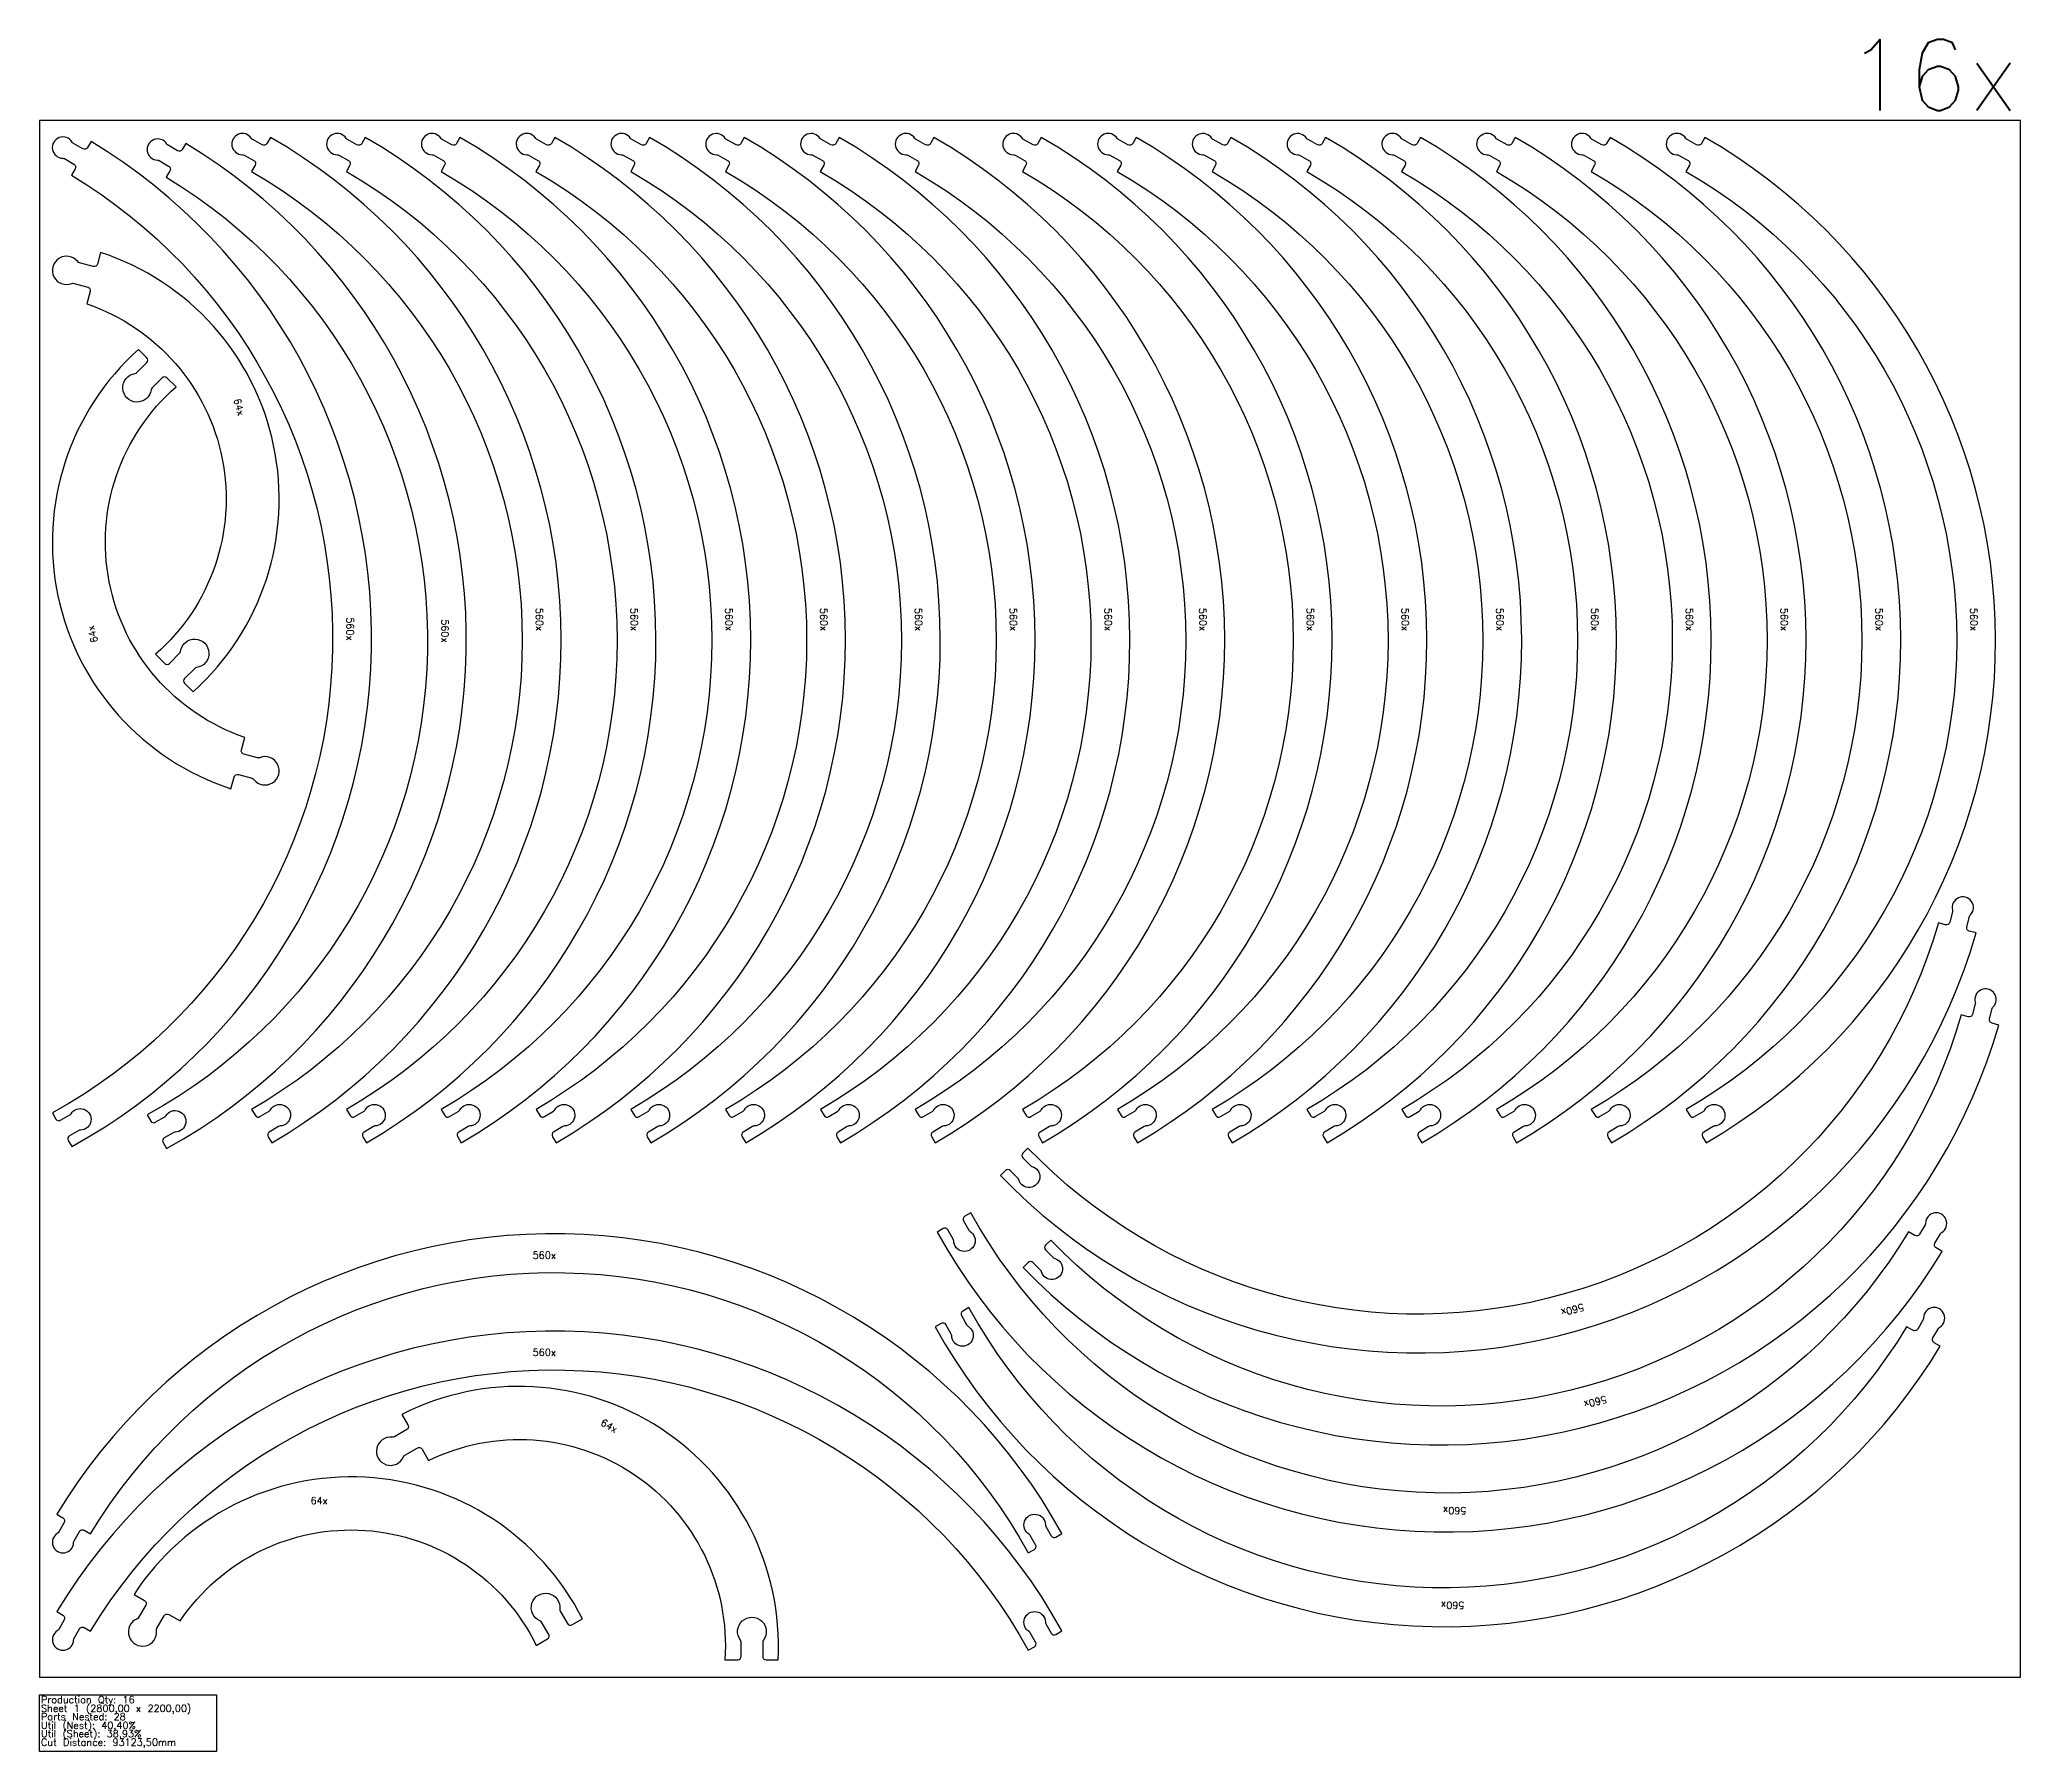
# Model space of a CAD drawing. Header units: millimetres. Extents: x 0 to 5140, y -105 to 2315.
# Drawn here: x 0 to 2800, y -105 to 2315 of the extents above; entities that cross this region are included whole.
import ezdxf

# ---------------------------------------------------------------- set-up
doc = ezdxf.new("R2010")
doc.units = ezdxf.units.MM
for name, color, linetype in [('Des.', 7, 'Continuous'), ('sheet', 24, 'Continuous'), ('Stats', 7, 'Continuous'), ('Texto', 7, 'Continuous')]:
    doc.layers.add(name, color=color, linetype=linetype)
doc.styles.get("Standard").update_dxf_attribs({"font": 'txt.shx'})

msp = doc.modelspace()

# ---------------------------------------------------------------- linework, layer by layer
at = {"layer": 'Des.', "color": 7}
for points in [[(18, 797.5), (23.1, 788.7, 0.414214), (29.5, 787), (42.8, 794.6, 0.127017), (44.5, 796.3, -1.69614), (57.8, 773.2, 0.127017), (55.5, 772.5), (42.3, 764.9, 0.414214), (40.5, 758.4), (45.5, 749.8, 0.577249), (72.7, 2170.6), (67.7, 2162.1, -0.414214), (60.9, 2160.2), (47.7, 2167.9, -0.127017), (45.9, 2169.7, 1.69614), (32.7, 2146.9, -0.127017), (35.1, 2146.3), (48.4, 2138.6, -0.414214), (50.2, 2131.8), (45.1, 2123, -0.577241)], [(152, 794.8), (157, 786, 0.414214), (163.5, 784.2), (176.8, 791.9, 0.127017), (178.5, 793.5, -1.69614), (191.8, 770.4, 0.127017), (189.5, 769.8), (176.2, 762.1, 0.414214), (174.5, 755.6), (179.4, 747.1, 0.577249), (206.6, 2167.9), (201.7, 2159.3, -0.414214), (194.9, 2157.5), (181.6, 2165.2, -0.127017), (179.8, 2166.9, 1.69614), (166.7, 2144.2, -0.127017), (169.1, 2143.5), (182.3, 2135.9, -0.414214), (184.2, 2129), (179.1, 2120.2, -0.577241)], [(299.7, 802.5), (305, 793.8, 0.414214), (311.5, 792.2), (324.6, 800.1, 0.127017), (326.3, 801.8, -1.69614), (340.1, 779, 0.127017), (337.8, 778.3), (324.7, 770.4, 0.414214), (323.1, 763.8), (328.2, 755.4, 0.577249), (326.2, 2176.4), (321.4, 2167.8, -0.414214), (314.6, 2165.8), (301.2, 2173.2, -0.127017), (299.4, 2174.9, 1.69614), (286.7, 2151.9, -0.127017), (289.1, 2151.3), (302.6, 2143.9, -0.414214), (304.5, 2137.1), (299.6, 2128.2, -0.577241)], [(433.7, 802.5), (439, 793.8, 0.414214), (445.5, 792.2), (458.6, 800.1, 0.127017), (460.3, 801.8, -1.69614), (474, 779, 0.127017), (471.8, 778.3), (458.7, 770.4, 0.414214), (457, 763.8), (462.1, 755.4, 0.577249), (460.2, 2176.4), (455.4, 2167.8, -0.414214), (448.6, 2165.8), (435.2, 2173.2, -0.127017), (433.4, 2174.9, 1.69614), (420.7, 2151.9, -0.127017), (423.1, 2151.3), (436.5, 2143.9, -0.414214), (438.5, 2137.1), (433.6, 2128.2, -0.577241)], [(567.7, 802.5), (572.9, 793.8, 0.414214), (579.5, 792.2), (592.6, 800.1, 0.127017), (594.2, 801.8, -1.69614), (608, 779, 0.127017), (605.8, 778.3), (592.6, 770.4, 0.414214), (591, 763.8), (596.1, 755.4, 0.577249), (594.2, 2176.4), (589.4, 2167.8, -0.414214), (582.6, 2165.8), (569.2, 2173.2, -0.127017), (567.4, 2174.9, 1.69614), (554.7, 2151.9, -0.127017), (557.1, 2151.3), (570.5, 2143.9, -0.414214), (572.5, 2137.1), (567.6, 2128.2, -0.577241)], [(701.7, 802.5), (706.9, 793.8, 0.414214), (713.5, 792.2), (726.6, 800.1, 0.127017), (728.2, 801.8, -1.69614), (742, 779, 0.127017), (739.7, 778.3), (726.6, 770.4, 0.414214), (725, 763.8), (730.1, 755.4, 0.577249), (728.2, 2176.4), (723.4, 2167.8, -0.414214), (716.6, 2165.8), (703.2, 2173.2, -0.127017), (701.4, 2174.9, 1.69614), (688.7, 2151.9, -0.127017), (691.1, 2151.3), (704.5, 2143.9, -0.414214), (706.5, 2137.1), (701.6, 2128.2, -0.577241)], [(835.7, 802.5), (840.9, 793.8, 0.414214), (847.4, 792.2), (860.6, 800.1, 0.127017), (862.2, 801.8, -1.69614), (876, 779, 0.127017), (873.7, 778.3), (860.6, 770.4, 0.414214), (859, 763.8), (864.1, 755.4, 0.577249), (862.1, 2176.4), (857.4, 2167.8, -0.414214), (850.6, 2165.8), (837.2, 2173.2, -0.127017), (835.4, 2174.9, 1.69614), (822.7, 2151.9, -0.127017), (825.1, 2151.3), (838.5, 2143.9, -0.414214), (840.5, 2137.1), (835.6, 2128.2, -0.577241)], [(969.7, 802.5), (974.9, 793.8, 0.414214), (981.4, 792.2), (994.5, 800.1, 0.127017), (996.2, 801.8, -1.69614), (1010, 779, 0.127017), (1007.7, 778.3), (994.6, 770.4, 0.414214), (993, 763.8), (998.1, 755.4, 0.577249), (996.1, 2176.4), (991.4, 2167.8, -0.414214), (984.6, 2165.8), (971.2, 2173.2, -0.127017), (969.3, 2174.9, 1.69614), (956.7, 2151.9, -0.127017), (959.1, 2151.3), (972.5, 2143.9, -0.414214), (974.5, 2137.1), (969.6, 2128.2, -0.577241)], [(1103.7, 802.5), (1108.9, 793.8, 0.414214), (1115.4, 792.2), (1128.5, 800.1, 0.127017), (1130.2, 801.8, -1.69614), (1144, 779, 0.127017), (1141.7, 778.3), (1128.6, 770.4, 0.414214), (1127, 763.8), (1132.1, 755.4, 0.577249), (1130.1, 2176.4), (1125.4, 2167.8, -0.414214), (1118.6, 2165.8), (1105.1, 2173.2, -0.127017), (1103.3, 2174.9, 1.69614), (1090.7, 2151.9, -0.127017), (1093.1, 2151.3), (1106.5, 2143.9, -0.414214), (1108.4, 2137.1), (1103.5, 2128.2, -0.577241)], [(1237.6, 802.5), (1242.9, 793.8, 0.414214), (1249.4, 792.2), (1262.5, 800.1, 0.127017), (1264.2, 801.8, -1.69614), (1278, 779, 0.127017), (1275.7, 778.3), (1262.6, 770.4, 0.414214), (1261, 763.8), (1266.1, 755.4, 0.577249), (1264.1, 2176.4), (1259.3, 2167.8, -0.414214), (1252.5, 2165.8), (1239.1, 2173.2, -0.127017), (1237.3, 2174.9, 1.69614), (1224.6, 2151.9, -0.127017), (1227.1, 2151.3), (1240.5, 2143.9, -0.414214), (1242.4, 2137.1), (1237.5, 2128.2, -0.577241)], [(1389.5, 802.5), (1394.7, 793.8, 0.414214), (1401.3, 792.2), (1414.4, 800.1, 0.127017), (1416, 801.8, -1.69614), (1429.8, 779, 0.127017), (1427.5, 778.3), (1414.4, 770.4, 0.414214), (1412.8, 763.8), (1417.9, 755.4, 0.577249), (1416, 2176.4), (1411.2, 2167.8, -0.414214), (1404.4, 2165.8), (1391, 2173.2, -0.127017), (1389.2, 2174.9, 1.69614), (1376.5, 2151.9, -0.127017), (1378.9, 2151.3), (1392.3, 2143.9, -0.414214), (1394.3, 2137.1), (1389.4, 2128.2, -0.577241)], [(1523.5, 802.5), (1528.7, 793.8, 0.414214), (1535.2, 792.2), (1548.4, 800.1, 0.127017), (1550, 801.8, -1.69614), (1563.8, 779, 0.127017), (1561.5, 778.3), (1548.4, 770.4, 0.414214), (1546.8, 763.8), (1551.9, 755.4, 0.577249), (1549.9, 2176.4), (1545.2, 2167.8, -0.414214), (1538.4, 2165.8), (1525, 2173.2, -0.127017), (1523.2, 2174.9, 1.69614), (1510.5, 2151.9, -0.127017), (1512.9, 2151.3), (1526.3, 2143.9, -0.414214), (1528.3, 2137.1), (1523.4, 2128.2, -0.577241)], [(1657.5, 802.5), (1662.7, 793.8, 0.414214), (1669.2, 792.2), (1682.3, 800.1, 0.127017), (1684, 801.8, -1.69614), (1697.8, 779, 0.127017), (1695.5, 778.3), (1682.4, 770.4, 0.414214), (1680.8, 763.8), (1685.9, 755.4, 0.577249), (1683.9, 2176.4), (1679.2, 2167.8, -0.414214), (1672.4, 2165.8), (1659, 2173.2, -0.127017), (1657.1, 2174.9, 1.69614), (1644.5, 2151.9, -0.127017), (1646.9, 2151.3), (1660.3, 2143.9, -0.414214), (1662.3, 2137.1), (1657.4, 2128.2, -0.577241)], [(1791.5, 802.5), (1796.7, 793.8, 0.414214), (1803.2, 792.2), (1816.3, 800.1, 0.127017), (1818, 801.8, -1.69614), (1831.8, 779, 0.127017), (1829.5, 778.3), (1816.4, 770.4, 0.414214), (1814.8, 763.8), (1819.9, 755.4, 0.577249), (1817.9, 2176.4), (1813.2, 2167.8, -0.414214), (1806.4, 2165.8), (1793, 2173.2, -0.127017), (1791.1, 2174.9, 1.69614), (1778.5, 2151.9, -0.127017), (1780.9, 2151.3), (1794.3, 2143.9, -0.414214), (1796.3, 2137.1), (1791.3, 2128.2, -0.577241)], [(1925.4, 802.5), (1930.7, 793.8, 0.414214), (1937.2, 792.2), (1950.3, 800.1, 0.127017), (1952, 801.8, -1.69614), (1965.8, 779, 0.127017), (1963.5, 778.3), (1950.4, 770.4, 0.414214), (1948.8, 763.8), (1953.9, 755.4, 0.577249), (1951.9, 2176.4), (1947.1, 2167.8, -0.414214), (1940.4, 2165.8), (1926.9, 2173.2, -0.127017), (1925.1, 2174.9, 1.69614), (1912.4, 2151.9, -0.127017), (1914.9, 2151.3), (1928.3, 2143.9, -0.414214), (1930.2, 2137.1), (1925.3, 2128.2, -0.577241)], [(2059.4, 802.5), (2064.7, 793.8, 0.414214), (2071.2, 792.2), (2084.3, 800.1, 0.127017), (2086, 801.8, -1.69614), (2099.8, 779, 0.127017), (2097.5, 778.3), (2084.4, 770.4, 0.414214), (2082.8, 763.8), (2087.9, 755.4, 0.577249), (2085.9, 2176.4), (2081.1, 2167.8, -0.414214), (2074.3, 2165.8), (2060.9, 2173.2, -0.127017), (2059.1, 2174.9, 1.69614), (2046.4, 2151.9, -0.127017), (2048.9, 2151.3), (2062.3, 2143.9, -0.414214), (2064.2, 2137.1), (2059.3, 2128.2, -0.577241)], [(2193.4, 802.5), (2198.7, 793.8, 0.414214), (2205.2, 792.2), (2218.3, 800.1, 0.127017), (2220, 801.8, -1.69614), (2233.8, 779, 0.127017), (2231.5, 778.3), (2218.4, 770.4, 0.414214), (2216.8, 763.8), (2221.9, 755.4, 0.577249), (2219.9, 2176.4), (2215.1, 2167.8, -0.414214), (2208.3, 2165.8), (2194.9, 2173.2, -0.127017), (2193.1, 2174.9, 1.69614), (2180.4, 2151.9, -0.127017), (2182.8, 2151.3), (2196.3, 2143.9, -0.414214), (2198.2, 2137.1), (2193.3, 2128.2, -0.577241)], [(2327.4, 802.5), (2332.7, 793.8, 0.414214), (2339.2, 792.2), (2352.3, 800.1, 0.127017), (2354, 801.8, -1.69614), (2367.7, 779, 0.127017), (2365.5, 778.3), (2352.4, 770.4, 0.414214), (2350.7, 763.8), (2355.8, 755.4, 0.577249), (2353.9, 2176.4), (2349.1, 2167.8, -0.414214), (2342.3, 2165.8), (2328.9, 2173.2, -0.127017), (2327.1, 2174.9, 1.69614), (2314.4, 2151.9, -0.127017), (2316.8, 2151.3), (2330.2, 2143.9, -0.414214), (2332.2, 2137.1), (2327.3, 2128.2, -0.577241)], [(86.3, 2013.7), (81.9, 1997.3, -0.414214), (75.7, 1993.8), (56.4, 1999, -0.162278), (53.8, 2000.7, 2), (45.5, 1969.8, -0.162278), (48.7, 1970), (68, 1964.8, -0.414214), (71.5, 1958.7), (66.8, 1941.1, -0.577064), (163.9, 1445.8), (176.8, 1432.9, 0.414214), (183.5, 1432.9), (197.6, 1447.1, 0.162278), (199, 1449.8, -2), (221.9, 1426.9, 0.162278), (219.2, 1425.5), (205, 1411.4, 0.414214), (205, 1404.7), (217, 1392.7, 0.577123)], [(270.5, 1255.7), (274.9, 1272.1, -0.414214), (281, 1275.6), (300.3, 1270.4, -0.162278), (302.9, 1268.7, 2), (311.2, 1299.6, -0.162278), (308.1, 1299.4), (288.8, 1304.6, -0.414214), (285.2, 1310.7), (289.9, 1328.3, -0.577064), (192.8, 1823.6), (180, 1836.5, 0.414214), (173.3, 1836.5), (159.1, 1822.3, 0.162278), (157.8, 1819.6, -2), (134.9, 1842.5, 0.162278), (137.6, 1843.9), (151.7, 1858, 0.414214), (151.7, 1864.7), (139.7, 1876.7, 0.577123)], [(1397.1, 747.8), (1390, 740.7, 0.414214), (1390, 734), (1400.8, 723.1, 0.127017), (1402.8, 721.9, -1.69614), (1384, 703.1, 0.127017), (1382.8, 705.1), (1371.9, 715.9, 0.414214), (1365.2, 715.9), (1358.2, 709, 0.577249), (2737.3, 1051.8), (2727.8, 1054.3, -0.414214), (2724.2, 1060.5), (2728.2, 1075.3, -0.127017), (2729.4, 1077.4, 1.69614), (2704.1, 1084.2, -0.127017), (2704, 1081.7), (2700.1, 1066.9, -0.414214), (2693.9, 1063.4), (2684.1, 1066, -0.577241)], [(1429.3, 617.8), (1422.1, 610.6, 0.414214), (1422.1, 603.9), (1432.9, 593.1, 0.127017), (1435, 591.8, -1.69614), (1416.1, 573, 0.127017), (1414.9, 575), (1404.1, 585.9, 0.414214), (1397.4, 585.9), (1390.4, 578.9, 0.577249), (2769.4, 921.7), (2759.9, 924.3, -0.414214), (2756.4, 930.4), (2760.3, 945.2, -0.127017), (2761.6, 947.4, 1.69614), (2736.2, 954.2, -0.127017), (2736.2, 951.7), (2732.2, 936.9, -0.414214), (2726.1, 933.3), (2716.3, 936, -0.577241)], [(1316.5, 656.4), (1307.7, 651.3, 0.414214), (1305.9, 644.8), (1313.6, 631.6, 0.127017), (1315.2, 629.9, -1.69614), (1292.1, 616.6, 0.127017), (1291.5, 618.8), (1283.8, 632.1, 0.414214), (1277.3, 633.9), (1268.8, 628.9, 0.577249), (2689.5, 601.7), (2681, 606.7, -0.414214), (2679.2, 613.5), (2686.9, 626.7, -0.127017), (2688.6, 628.5, 1.69614), (2665.9, 641.7, -0.127017), (2665.2, 639.3), (2657.6, 626, -0.414214), (2650.7, 624.2), (2641.9, 629.3, -0.577241)], [(1397.5, 175.5), (1406.2, 180.5, 0.414214), (1408, 187), (1400.3, 200.3, 0.127017), (1398.7, 202, -1.69614), (1421.8, 215.3, 0.127017), (1422.4, 213), (1430.1, 199.7, 0.414214), (1436.6, 198), (1445.1, 202.9, 0.577249), (24.4, 230.1), (32.9, 225.2, -0.414214), (34.7, 218.4), (27, 205.1, -0.127017), (25.3, 203.3, 1.69614), (48, 190.2, -0.127017), (48.7, 192.6), (56.4, 205.8, -0.414214), (63.2, 207.7), (72, 202.6, -0.577241)], [(1313.7, 522.4), (1304.9, 517.4, 0.414214), (1303.2, 510.9), (1310.8, 497.6, 0.127017), (1312.5, 495.9, -1.69614), (1289.4, 482.6, 0.127017), (1288.7, 484.9), (1281.1, 498.2, 0.414214), (1274.6, 499.9), (1266, 495, 0.577249), (2686.8, 467.8), (2678.3, 472.7, -0.414214), (2676.4, 479.5), (2684.1, 492.8, -0.127017), (2685.9, 494.6, 1.69614), (2663.1, 507.7, -0.127017), (2662.5, 505.3), (2654.8, 492, -0.414214), (2648, 490.2), (2639.2, 495.3, -0.577241)], [(1397.5, 37.9), (1406.2, 42.9, 0.414214), (1408, 49.4), (1400.3, 62.7, 0.127017), (1398.7, 64.4, -1.69614), (1421.8, 77.7, 0.127017), (1422.4, 75.4), (1430.1, 62.2, 0.414214), (1436.6, 60.4), (1445.1, 65.3, 0.577249), (24.4, 92.6), (32.9, 87.6, -0.414214), (34.7, 80.8), (27, 67.5, -0.127017), (25.3, 65.7, 1.69614), (48, 52.6, -0.127017), (48.7, 55), (56.4, 68.3, -0.414214), (63.2, 70.1), (72, 65, -0.577241)], [(512.2, 371.3), (520.7, 356.6, -0.414214), (518.9, 349.8), (501.5, 339.8, -0.162278), (498.4, 339.1, 2), (514.4, 311.4, -0.162278), (516.5, 313.8), (533.9, 323.8, -0.414214), (540.7, 322), (549.8, 306.2, -0.577064), (968.7, 24.6), (986.9, 24.6, 0.414214), (991.6, 29.4), (991.6, 49.4, 0.162278), (990.7, 52.2, -2), (1023.1, 52.2, 0.162278), (1022.1, 49.4), (1022.1, 29.4, 0.414214), (1026.9, 24.6), (1043.8, 24.6, 0.577123)], [(133.5, 116.8), (148.1, 108.3, -0.414214), (150, 101.5), (140, 84.2, -0.162278), (137.6, 82.1, 2), (165.3, 66.1, -0.162278), (165.9, 69.2), (175.9, 86.5, -0.414214), (182.8, 88.3), (198.5, 79.3, -0.577064), (702.1, 44.8), (717.9, 53.9, 0.414214), (719.6, 60.4), (709.6, 77.7, 0.162278), (707.3, 79.7, -2), (735.4, 95.9, 0.162278), (736, 93), (746, 75.7, 0.414214), (752.5, 73.9), (767.2, 82.4, 0.577123)]]:
    msp.add_lwpolyline(points, format="xyb", close=True, dxfattribs=at)
at = {"layer": 'sheet', "color": 7}
msp.add_lwpolyline([(0, 0), (2800, 0), (2800, 2200), (0, 2200)], close=True, dxfattribs=at)
at = {"layer": 'Stats', "color": 151}
msp.add_lwpolyline([(0, -25), (250, -25), (250, -105), (0, -105), (0, -25)], close=True, dxfattribs=at)

# ---------------------------------------------------------------- texts
at = {"insert": (2554.1, 2314.6), "char_height": 100, "attachment_point": 1}
msp.add_mtext_dynamic_manual_height_columns('16x', width=386.797, gutter_width=1, heights=[0], dxfattribs=at)
at = {"layer": 'Stats', "color": 60}
for s, p in [('Production Qty: 16', (2, -37)), ('Sheet 1 (2800,00 x 2200,00)', (2, -49)), ('Parts Nested: 28', (2, -61)), ('Util (Nest): 40,40%', (2, -73)), ('Util (Sheet): 38,93%', (2, -85)), ('Cut Distance: 93123,50mm', (2, -97))]:
    msp.add_text(s, height=10, dxfattribs=at).set_placement(p)
at = {"layer": 'Texto', "color": 3, "char_height": 10, "attachment_point": 1}
for s, insert, width, rotation in [('64x', (283.7, 1808.4), 130.211, 285), ('64x', (73.1, 1461), 130.211, 105), ('560x', (444, 1498), 396.729, 269.941), ('560x', (577.9, 1495.2), 396.729, 269.941), ('560x', (711.2, 1511.5), 396.729, 271.1182), ('560x', (845.2, 1511.5), 396.729, 271.1182), ('560x', (979.2, 1511.5), 396.729, 271.1182), ('560x', (1113.2, 1511.5), 396.729, 271.1182), ('560x', (1247.2, 1511.5), 396.729, 271.1182), ('560x', (1381.2, 1511.5), 396.729, 271.1182), ('560x', (1515.2, 1511.5), 396.729, 271.1182), ('560x', (1649.1, 1511.5), 396.729, 271.1182), ('560x', (1801, 1511.5), 396.729, 271.1182), ('560x', (1935, 1511.5), 396.729, 271.1182), ('560x', (2069, 1511.5), 396.729, 271.1182), ('560x', (2203, 1511.5), 396.729, 271.1182), ('560x', (2336.9, 1511.5), 396.729, 271.1182), ('560x', (2470.9, 1511.5), 396.729, 271.1182), ('560x', (2604.9, 1511.5), 396.729, 271.1182), ('560x', (2738.9, 1511.5), 396.729, 271.1182), ('560x', (697, 601.4), 396.729, 359.941), ('560x', (2184.2, 518.5), 396.729, 195), ('560x', (697, 463.9), 396.729, 359.941), ('560x', (2216.4, 388.4), 396.729, 195), ('64x', (797, 365.7), 130.211, 330), ('560x', (2016.9, 230.4), 396.729, 179.941), ('560x', (2014.1, 96.5), 396.729, 179.941)]:
    msp.add_mtext(s, dxfattribs=dict(at, insert=insert, width=width, rotation=rotation))
at = {"layer": 'Texto', "color": 3, "insert": (382.9, 254.4), "char_height": 10, "width": 130.211, "attachment_point": 1}
msp.add_mtext('64x', dxfattribs=at)

doc.saveas('drawing.dxf')
